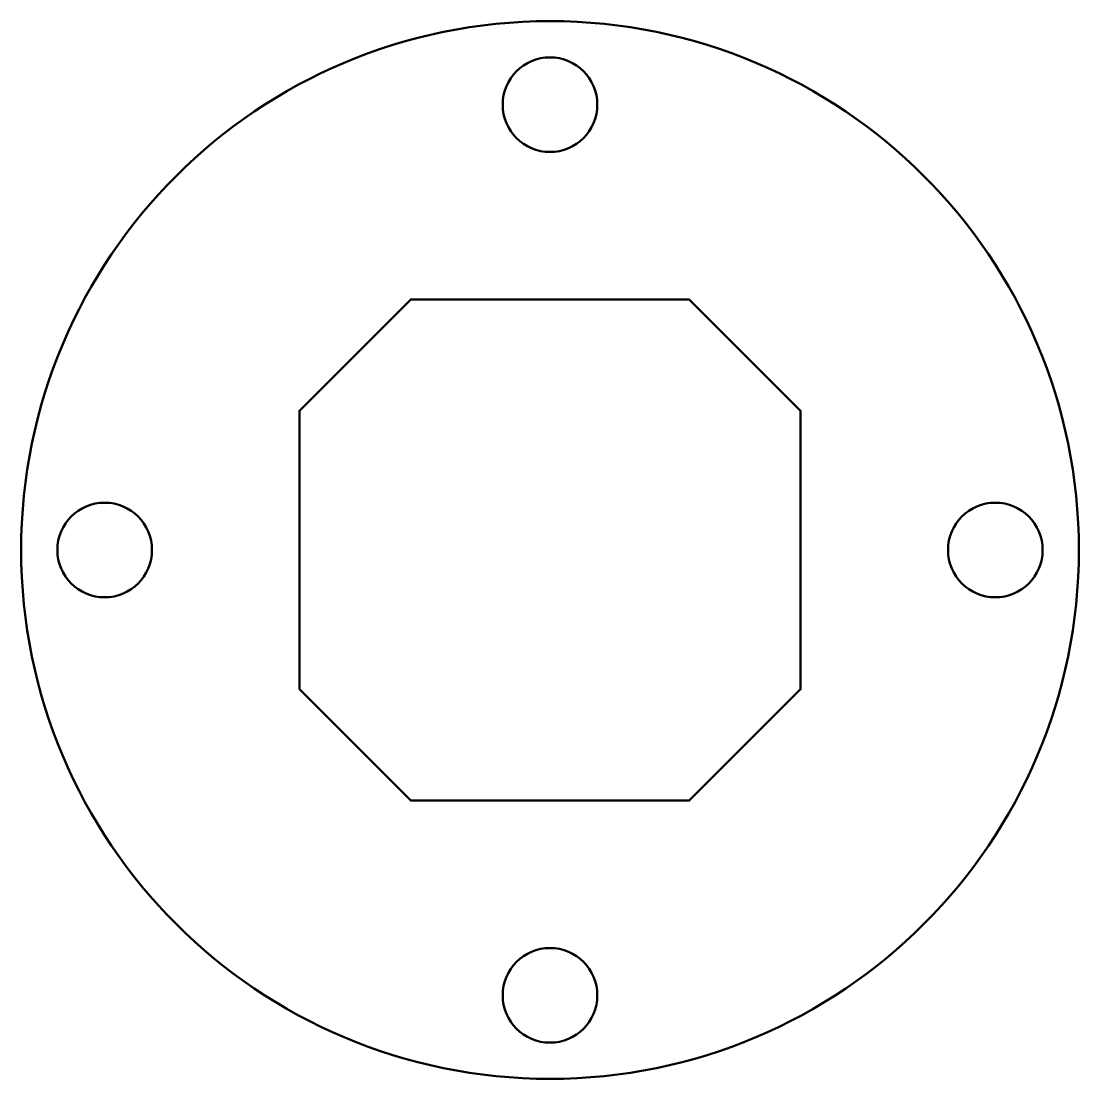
# Model space of a CAD drawing. Header units: millimetres. Extents: x 0 to 190, y 0 to 190.
import ezdxf

# ---------------------------------------------------------------- set-up
doc = ezdxf.new("R2010")
doc.units = ezdxf.units.MM
doc.layers.add('IV_INTERIOR_PROFILES', color=7, linetype='Continuous', lineweight=50)
doc.layers.add('IV_OUTER_PROFILE', color=7, linetype='Continuous', lineweight=50)

msp = doc.modelspace()

# ---------------------------------------------------------------- linework, layer by layer
at = {"layer": 'IV_INTERIOR_PROFILES', "flags": 128}
msp.add_lwpolyline([(50, 70), (70, 50), (120, 50), (140, 70), (140, 120), (120, 140), (70, 140), (50, 120)], close=True, dxfattribs=at)
at = {"layer": 'IV_INTERIOR_PROFILES'}
for centre in [(95, 175), (15, 95), (175, 95), (95, 15)]:
    msp.add_circle(centre, 8.5, dxfattribs=at)
at = {"layer": 'IV_OUTER_PROFILE'}
msp.add_circle((95, 95), 95, dxfattribs=at)

doc.saveas('drawing.dxf')
